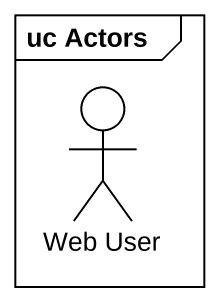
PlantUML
@startuml
mainframe uc Actors
actor "Web User" as Web_User
@enduml
